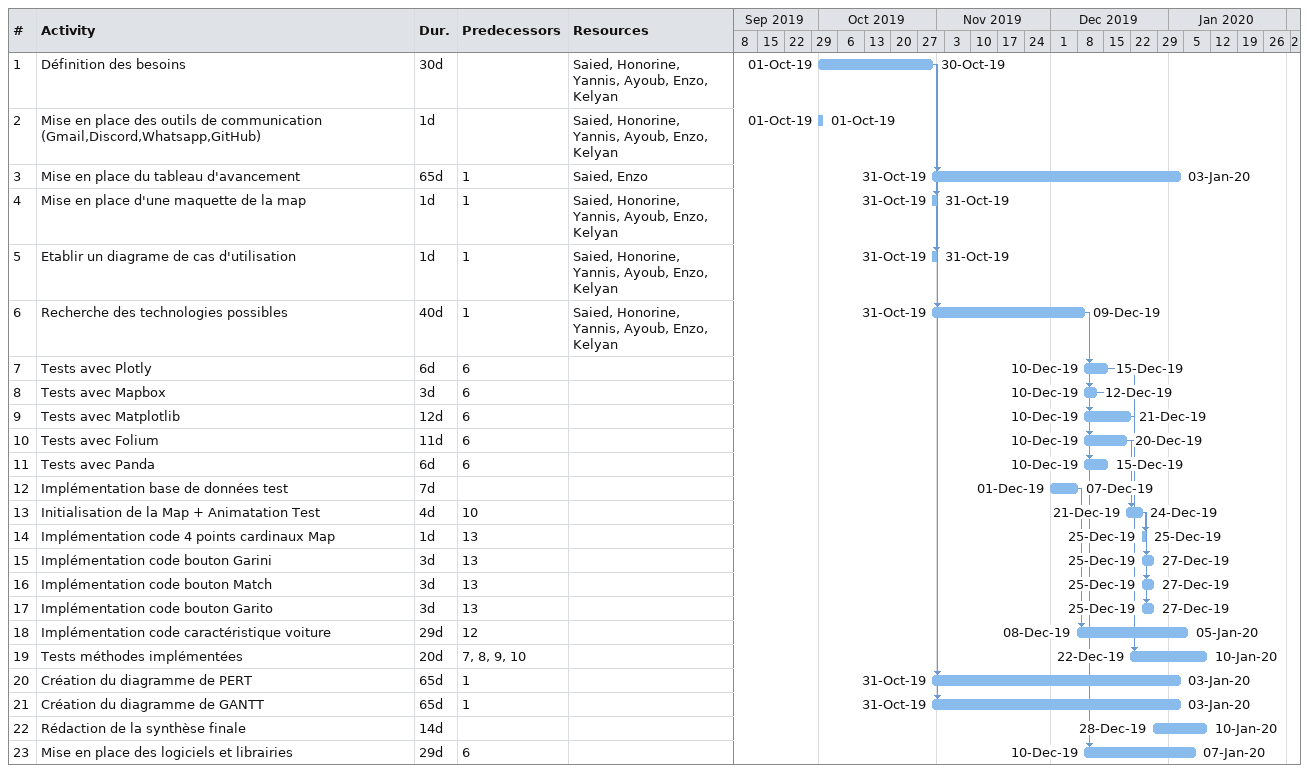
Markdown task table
| ID | Task | Duration | Start | Finish | Predecessors | Resources |
|---|---|---|---|---|---|---|
| 1 | Définition des besoins | 30d | 2019-10-01 | 2019-10-30 |  | Saied, Honorine, Yannis, Ayoub, Enzo, Kelyan |
| 2 | Mise en place des outils de communication (Gmail,Discord,Whatsapp,GitHub) | 1d | 2019-10-01 | 2019-10-01 |  | Saied, Honorine, Yannis, Ayoub, Enzo, Kelyan |
| 3 | Mise en place du tableau d'avancement | 65d | 2019-10-31 | 2020-01-03 | 1 | Saied, Enzo |
| 4 | Mise en place d'une maquette de la map | 1d | 2019-10-31 | 2019-10-31 | 1 | Saied, Honorine, Yannis, Ayoub, Enzo, Kelyan |
| 5 | Etablir un diagrame de cas d'utilisation | 1d | 2019-10-31 | 2019-10-31 | 1 | Saied, Honorine, Yannis, Ayoub, Enzo, Kelyan |
| 6 | Recherche des technologies possibles | 40d | 2019-10-31 | 2019-12-09 | 1 | Saied, Honorine, Yannis, Ayoub, Enzo, Kelyan |
| 7 | Tests avec Plotly | 6d | 2019-12-10 | 2019-12-15 | 6 |  |
| 8 | Tests avec Mapbox | 3d | 2019-12-10 | 2019-12-12 | 6 |  |
| 9 | Tests avec Matplotlib | 12d | 2019-12-10 | 2019-12-21 | 6 |  |
| 10 | Tests avec Folium | 11d | 2019-12-10 | 2019-12-20 | 6 |  |
| 11 | Tests avec Panda | 6d | 2019-12-10 | 2019-12-15 | 6 |  |
| 12 | Implémentation base de données test | 7d | 2019-12-01 | 2019-12-07 |  |  |
| 13 | Initialisation de la Map + Animatation Test | 4d | 2019-12-21 | 2019-12-24 | 10 |  |
| 14 | Implémentation code 4 points cardinaux Map | 1d | 2019-12-25 | 2019-12-25 | 13 |  |
| 15 | Implémentation code bouton Garini | 3d | 2019-12-25 | 2019-12-27 | 13 |  |
| 16 | Implémentation code bouton Match | 3d | 2019-12-25 | 2019-12-27 | 13 |  |
| 17 | Implémentation code bouton Garito | 3d | 2019-12-25 | 2019-12-27 | 13 |  |
| 18 | Implémentation code caractéristique voiture | 29d | 2019-12-08 | 2020-01-05 | 12 |  |
| 19 | Tests méthodes implémentées | 20d | 2019-12-22 | 2020-01-10 | 7, 8, 9, 10 |  |
| 20 | Création du diagramme de PERT | 65d | 2019-10-31 | 2020-01-03 | 1 |  |
| 21 | Création du diagramme de GANTT | 65d | 2019-10-31 | 2020-01-03 | 1 |  |
| 22 | Rédaction de la synthèse finale | 14d | 2019-12-28 | 2020-01-10 |  |  |
| 23 | Mise en place des logiciels et librairies | 29d | 2019-12-10 | 2020-01-07 | 6 |  |
